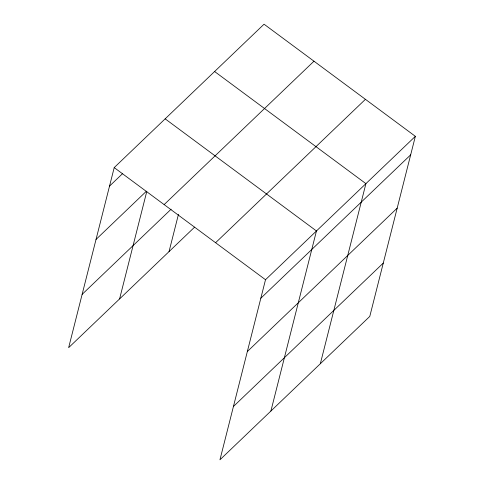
<?xml version="1.0" encoding="UTF-8"?>
<svg xmlns="http://www.w3.org/2000/svg" width="484" height="484" viewBox="0 0 484 484"><rect width="100%" height="100%" fill="white"/><g stroke="black" fill="none" stroke-linecap="round" stroke-linejoin="round"><path stroke-width="0.73" d="M415.357 136.325L265.51 279.722L219.948 459.8L369.788 316.403L415.357 136.325L264.052 24.2L114.212 167.597L68.643 347.675L194.58 227.159M119.59 298.918L146.797 191.404M169.037 251.601L178.463 214.351M270.895 411.043L316.457 230.965L165.159 118.846M320.341 363.72L365.91 183.648L214.606 71.523M109.529 186.104L122.537 173.659M96.038 239.423L146.44 191.186M164.143 204.599L313.983 61.202M82.135 294.357L171.118 209.203M215.586 242.72L365.426 99.323M260.828 298.229L410.674 154.832M247.336 351.547L397.183 208.15M233.439 406.481L383.28 263.084M114.212 167.597L265.51 279.722"/></g></svg>
